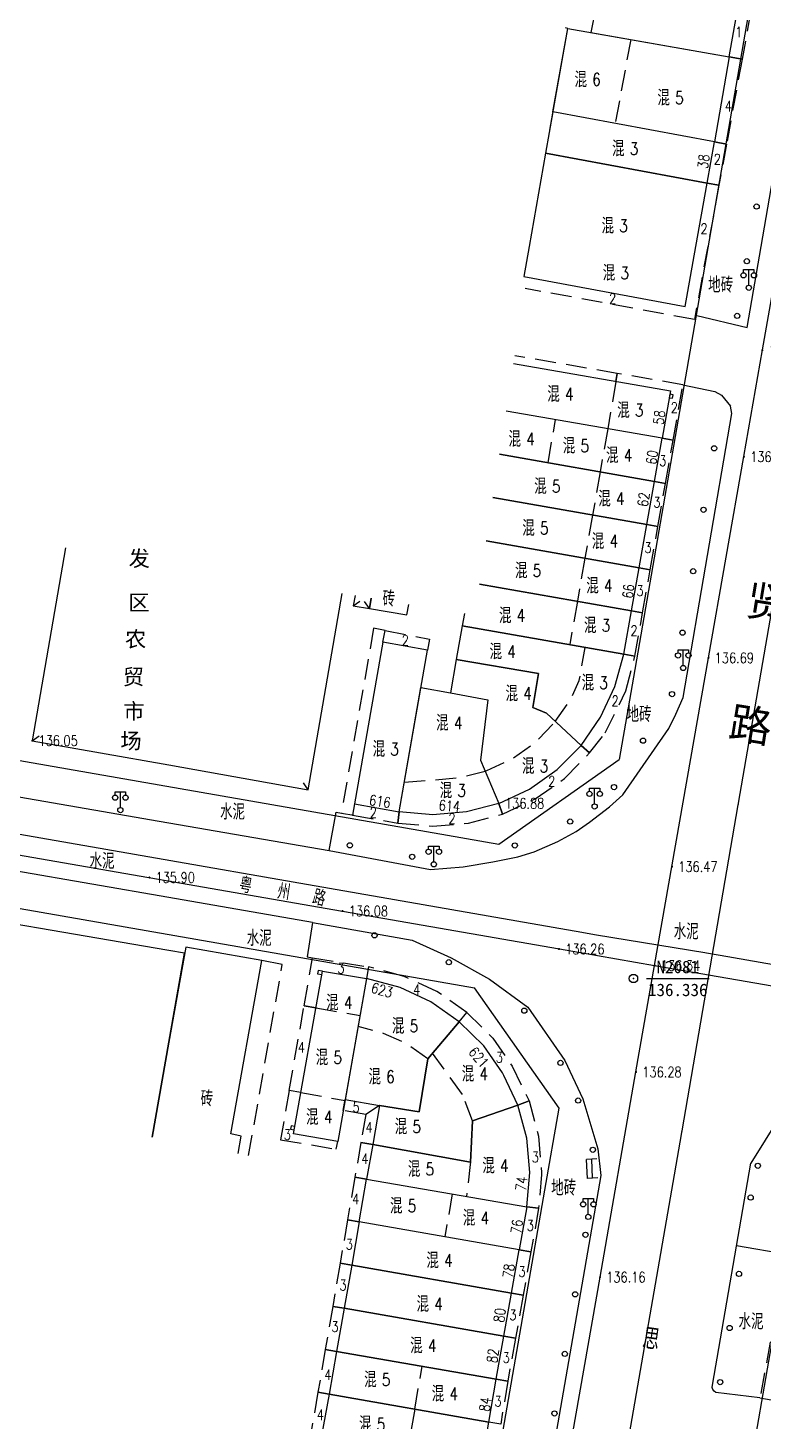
# Model space of a CAD drawing. Extents: x 529262 to 576451, y 2694391 to 2717535.
# Drawn here: x 563351.5 to 563422, y 2710639.8 to 2710773.6 of the extents above; entities that cross this region are included whole.
import ezdxf
from ezdxf.enums import TextEntityAlignment as Align
from ezdxf.xclip import XClip

# ---------------------------------------------------------------- set-up
doc = ezdxf.new("R2010")
doc.units = 0
doc.header["$XCLIPFRAME"] = 0
doc.linetypes.add('X5', pattern=[3, 2, -1])
for name, color, linetype in [('DLDW', 8, 'Continuous'), ('DLSS', 4, 'Continuous'), ('GCD', 8, 'Continuous'), ('JMD', 8, 'Continuous'), ('KZD', 8, 'Continuous'), ('PP-COM', 7, 'Continuous'), ('RD-中线', 40, 'Continuous'), ('RD-红线', 7, 'Continuous'), ('ZBTZ', 8, 'Continuous'), ('ZJ', 7, 'Continuous'), ('污水管径标注_W10-', 202, 'Continuous')]:
    doc.layers.add(name, color=color, linetype=linetype)
doc.styles.add('HZ', font='rs.shx', dxfattribs={"width": 0.8, "bigfont": 'hztxt.shx'})
doc.styles.add('等线体', font='simhei.ttf')
doc.linetypes.add('1161', pattern='A,0,[149,AAA.SHX,S=0.15,R=0,X=0,Y=0],-1.6', length=1.6)

# ---------------------------------------------------------------- blocks, each defined once
blk = doc.blocks.new('A$C19FD0107')
at = {"layer": 'RD-中线', "color": 8, "linetype": 'Continuous', "flags": 128}
blk.add_lwpolyline([(-7700.15, 15606.15), (-7604.06, 16159.91), (-7604.06, 16159.91), (-7596.39, 16204.1), (-7596.39, 16204.1), (-7583.8, 16276.68, 0.000297), (-7583.74, 16277.03), (-7578.34, 16308.34, -0.000153), (-7578.31, 16308.52), (-7563.37, 16394.93, -0.000362), (-7563.29, 16395.36), (-7551.51, 16462.95, -0.000187), (-7551.47, 16463.17), (-7534.02, 16562.75)], format="xyb", dxfattribs=at)
at = {"layer": 'RD-中线', "color": 8}
blk.add_lwpolyline([(-7433.31, 16268.2), (-7445.44, 16270.31, -0.00032), (-7446.07, 16270.42), (-7580.09, 16293.87, 0.002484), (-7581.56, 16294.12), (-7591.96, 16295.83, -0.002386), (-7593.37, 16296.07), (-7727.75, 16319.52, -0.004068), (-7730.15, 16319.96), (-7740.24, 16321.9, 0.004219), (-7742.73, 16322.35), (-7875.73, 16345.48, -0.003742), (-7877.94, 16345.88), (-7887.44, 16347.68, 0.004018), (-7889.81, 16348.11), (-8013.19, 16369.43)], format="xyb", dxfattribs=at)
at = {"layer": 'RD-红线', "color": 8, "linetype": 'Continuous', "flags": 128}
for points in [[(-7576.29, 16390.63), (-7577.14, 16385.71), (-7588.4, 16320.61), (-7588.91, 16317.65), (-7589.76, 16312.71)], [(-7608.3, 16205.69), (-7596.91, 16271.33), (-7595.54, 16279.2)], [(-7585.09, 16199.04), (-7573.25, 16267.27), (-7571.88, 16275.16)]]:
    blk.add_lwpolyline(points, dxfattribs=at)
at = {"layer": 'RD-红线', "color": 8}
for points in [[(-7706.03, 16322.84), (-7698.13, 16321.46), (-7606.27, 16305.43), (-7601.34, 16304.57)], [(-7708.52, 16309.06), (-7700.65, 16307.69), (-7611.55, 16292.14), (-7603.67, 16290.76)]]:
    blk.add_lwpolyline(points, dxfattribs=at)
at = {"layer": 'RD-红线', "color": 8, "linetype": 'Continuous'}
for points in [[(-7601.34, 16304.57), (-7589.76, 16312.71, 0.414676)], [(-7595.54, 16279.2), (-7603.67, 16290.76, 0.41392)]]:
    blk.add_lwpolyline(points, format="xyb", dxfattribs=at)
blk = doc.blocks.new('gc097')
at = {"color": 8}
for p, q in [((-1, 2.9), (-1, 3.5)), ((-1, 3.5), (1, 3.5)), ((0, 0.5), (0, 3.5)), ((1, 3.5), (1, 2.9))]:
    blk.add_line(p, q, dxfattribs=at)
for centre in [(-1, 2.4), (1, 2.4), (0, 0)]:
    blk.add_circle(centre, 0.5, dxfattribs=at)
blk = doc.blocks.new('gc170')
at = {"color": 8, "linetype": 'Continuous'}
blk.add_circle((0, 0), 0.5, dxfattribs=at)
blk = doc.blocks.new('gc117')
at = {"color": 8}
blk.add_circle((0, 0), 0.8, dxfattribs=at)
blk.add_point((0, 0), dxfattribs=at)
blk = doc.blocks.new('GC200')
at = {"linetype": 'Continuous', "const_width": 0.2, "flags": 128}
blk.add_lwpolyline([(-0.1, 0, 1), (0.1, 0, 1)], format="xyb", close=True, dxfattribs=at)

msp = doc.modelspace()

# ---------------------------------------------------------------- linework, layer by layer
at = {"layer": 'DLDW', "color": 252, "linetype": 'Continuous'}
for p, q in [((563406.084, 2710664.941), (563405.085, 2710664.895)), ((563405.168, 2710663.076), (563405.085, 2710664.895)), ((563405.667, 2710663.099), (563405.584, 2710664.918)), ((563406.167, 2710663.122), (563405.168, 2710663.076))]:
    msp.add_line(p, q, dxfattribs=at)
at = {"layer": 'DLSS', "linetype": 'Continuous', "flags": 128}
for points, elevation in [([(563421.841, 2710752.568), (563426.798, 2710781.393), (563426.889, 2710782.088), (563427.015, 2710783.831), (563427.144, 2710786.181), (563426.946, 2710788.117), (563426.545, 2710790.262), (563425.821, 2710791.947), (563425.246, 2710793.048), (563423.246, 2710796.041), (563421.941, 2710797.452), (563419.949, 2710799.4), (563418.087, 2710800.516), (563416.232, 2710801.529), (563412.801, 2710802.507), (563407.703, 2710803.399)], 137.239), ([(563415.675, 2710745.95), (563420.506, 2710744.8), (563421.841, 2710752.568)], 137.239), ([(563414.348, 2710739.291), (563417.42, 2710738.659), (563418.043, 2710738.291), (563418.919, 2710737.227)], -525.513)]:
    msp.add_lwpolyline(points, dxfattribs=dict(at, elevation=elevation))
at = {"layer": 'DLSS', "linetype": 'Continuous'}
for points in [[(563390.116, 2710692.748), (563393.25, 2710692.996), (563396.104, 2710693.478), (563398.477, 2710693.967), (563400.048, 2710694.448), (563402.333, 2710695.413), (563404.107, 2710696.399), (563405.358, 2710697.295), (563407.305, 2710698.772), (563408.565, 2710699.907), (563412.987, 2710706.269), (563413.668, 2710707.649), (563414.369, 2710709.258), (563419.036, 2710736.516), (563418.919, 2710737.227)], [(563364.998, 2710690.043), (563327.999, 2710696.468), (563304.738, 2710700.499), (563293.795, 2710702.504), (563293.253, 2710702.575)], [(563330.984, 2710703.096), (563364.062, 2710697.373), (563364.998, 2710697.212)], [(563364.998, 2710697.212), (563380.371, 2710694.571), (563390.116, 2710692.748)], [(563378.79, 2710687.648), (563364.998, 2710690.043)], [(563378.79, 2710687.648), (563388.355, 2710685.966)], [(563388.355, 2710685.966), (563392.091, 2710684.256), (563395.76, 2710682.199), (563399.454, 2710679.521), (563402.995, 2710674.4), (563404.719, 2710670.721), (563406.162, 2710665.92), (563406.448, 2710663.363), (563400.512, 2710629.095), (563400.237, 2710628.824), (563396.717, 2710629.466), (563395.13, 2710629.917)], [(563428.354, 2710673.897), (563427.696, 2710673.415), (563425.003, 2710671.175), (563420.875, 2710664.535)]]:
    msp.add_lwpolyline(points, dxfattribs=at)
at = {"layer": 'DLSS', "linetype": 'Continuous', "elevation": -526.024, "flags": 128}
msp.add_lwpolyline([(563421.739, 2710642.003), (563417.509, 2710642.527, -0.3811647), (563417.177, 2710643.215), (563420.875, 2710664.535)], format="xyb", dxfattribs=at)
at = {"layer": 'JMD', "linetype": 'Continuous'}
for p, q in [((563382.687, 2710718.05), (563383.335, 2710718.519)), ((563384.254, 2710717.819), (563383.783, 2710718.466)), ((563351.869, 2710705.111), (563352.524, 2710705.571)), ((563378.37, 2710700.404), (563377.91, 2710701.059))]:
    msp.add_line(p, q, dxfattribs=at)
at = {"layer": 'JMD', "linetype": 'Continuous', "flags": 128}
for points in [[(563419.608, 2710775.462), (563419.608, 2710775.462), (563406.461, 2710777.904), (563405.514, 2710773.126), (563418.795, 2710770.772)], [(563413.342, 2710737.996), (563413.41, 2710738.33), (563413.092, 2710738.386), (563413.032, 2710738.045), (563413.342, 2710737.996)], [(563389.192, 2710710.204), (563392.013, 2710709.693), (563395.601, 2710709.043), (563394.908, 2710703.253), (563396.66, 2710699.09), (563393.553, 2710698.263), (563390.34, 2710697.994), (563387.097, 2710698.285)], [(563393.935, 2710664.635), (563384.561, 2710666.328), (563383.962, 2710663.011), (563399.355, 2710660.35), (563399.628, 2710663.65), (563399.343, 2710666.924), (563398.503, 2710670.114), (563394.144, 2710668.587), (563393.935, 2710664.635)]]:
    msp.add_lwpolyline(points, close=True, dxfattribs=at)
at = {"layer": 'JMD', "linetype": 'X5'}
for points in [[(563419.608, 2710775.462), (563420.876, 2710775.23), (563420.018, 2710770.548), (563418.795, 2710770.772)], [(563404.566, 2710704.66), (563405.378, 2710703.944), (563406.887, 2710705.871), (563408.874, 2710709.906), (563409.734, 2710713.22), (563408.675, 2710713.417)], [(563396.66, 2710699.09), (563397.034, 2710698.06), (563400.149, 2710699.518), (563402.982, 2710701.49), (563405.378, 2710703.944), (563404.566, 2710704.66)], [(563387.097, 2710698.285), (563386.978, 2710697.19), (563390.336, 2710696.898), (563393.74, 2710697.183), (563397.034, 2710698.06), (563396.66, 2710699.09)], [(563372.645, 2710665.269), (563375.878, 2710683.612), (563373.905, 2710683.989)], [(563392.871, 2710678.116), (563393.596, 2710678.994), (563393.596, 2710678.994), (563390.726, 2710681.034), (563387.573, 2710682.475), (563384.138, 2710683.396), (563383.976, 2710682.264)], [(563392.871, 2710678.116), (563393.596, 2710678.994), (563396.094, 2710676.536), (563397.944, 2710673.855), (563399.581, 2710670.508), (563398.503, 2710670.114)], [(563398.503, 2710670.114), (563399.581, 2710670.508), (563400.473, 2710667.121), (563400.775, 2710663.652), (563400.758, 2710663.449), (563400.49, 2710660.203), (563399.355, 2710660.35)]]:
    msp.add_lwpolyline(points, dxfattribs=at)
at = {"layer": 'JMD', "linetype": 'Continuous', "flags": 128}
for points, elevation in [([(563401.557, 2710763.753), (563403.289, 2710773.52), (563403.077, 2710773.559)], 137.583), ([(563415.588, 2710752.568), (563416.669, 2710758.663), (563401.162, 2710761.527), (563399.573, 2710752.568)], 137.634), ([(563399.573, 2710752.568), (563399.061, 2710749.68), (563414.568, 2710746.816), (563415.588, 2710752.568)], 137.634), ([(563398.081, 2710741.338), (563413.148, 2710738.705), (563412.351, 2710734.153), (563397.373, 2710736.77)], 136.831), ([(563396.728, 2710732.611), (563411.605, 2710730.003), (563412.351, 2710734.153), (563397.373, 2710736.77)], 136.981), ([(563396.086, 2710728.469), (563410.882, 2710725.86), (563411.605, 2710730.003), (563396.728, 2710732.611)], 136.991), ([(563395.442, 2710724.313), (563410.139, 2710721.717), (563410.882, 2710725.86), (563396.086, 2710728.469)], 137.005), ([(563355.075, 2710723.636), (563351.869, 2710705.111), (563364.998, 2710702.779)], 136.082), ([(563394.796, 2710720.144), (563409.406, 2710717.592), (563410.139, 2710721.717), (563395.442, 2710724.313)], -525.715), ([(563393.359, 2710717.317), (563393.155, 2710716.153), (563408.675, 2710713.417), (563409.406, 2710717.592), (563394.796, 2710720.144)], -525.581), ([(563364.998, 2710702.779), (563378.37, 2710700.404), (563381.629, 2710719.253)], 136.082), ([(563382.86, 2710719.05), (563382.687, 2710718.05), (563384.254, 2710717.819), (563384.416, 2710718.793)], 136.408), ([(563384.416, 2710718.793), (563384.254, 2710717.819), (563387.821, 2710717.206), (563388.021, 2710718.198)], 136.674), ([(563371.643, 2710665.461), (563371.937, 2710667.136), (563370.949, 2710667.34), (563373.905, 2710683.989), (563366.601, 2710685.289), (563364.998, 2710676.154)], 136.096), ([(563364.998, 2710676.154), (563363.399, 2710667.046)], 136.096), ([(563377.077, 2710668.053), (563376.716, 2710668.117), (563376.662, 2710667.79), (563377.019, 2710667.726)], 136.723)]:
    msp.add_lwpolyline(points, dxfattribs=dict(at, elevation=elevation))
for points, elevation in [([(563401.864, 2710765.487), (563403.289, 2710773.52), (563418.795, 2710770.772), (563417.382, 2710762.614)], 137.634), ([(563416.669, 2710758.663), (563417.382, 2710762.614), (563401.864, 2710765.487), (563401.162, 2710761.527)], 137.634), ([(563404.566, 2710704.66), (563406.437, 2710707.353), (563407.807, 2710710.316), (563408.675, 2710713.417), (563393.155, 2710716.153), (563392.586, 2710712.901), (563400.475, 2710711.561), (563399.923, 2710708.31), (563401.24, 2710707.745), (563404.566, 2710704.66)], 665.697), ([(563385.539, 2710714.56), (563382.823, 2710699.049), (563387.097, 2710698.285), (563389.816, 2710713.8)], 136.881), ([(563404.566, 2710704.66), (563401.24, 2710707.745), (563399.923, 2710708.31), (563400.475, 2710711.561), (563392.586, 2710712.901), (563392.013, 2710709.693), (563395.601, 2710709.043), (563394.908, 2710703.253), (563396.66, 2710699.09), (563399.602, 2710700.467), (563402.274, 2710702.327)], 665.697), ([(563379.734, 2710682.981), (563383.976, 2710682.264), (563381.197, 2710666.603), (563376.951, 2710667.344)], 136.737), ([(563381.914, 2710670.648), (563385.194, 2710670.066), (563389.007, 2710669.457), (563389.841, 2710674.56), (563392.871, 2710678.116), (563390.154, 2710680.039), (563387.184, 2710681.396), (563383.976, 2710682.264)], 136.797), ([(563385.194, 2710670.066), (563384.561, 2710666.328), (563393.935, 2710664.635), (563394.144, 2710668.587), (563398.503, 2710670.114), (563397.149, 2710672.967), (563397.004, 2710673.205), (563395.214, 2710675.798), (563392.871, 2710678.116), (563389.841, 2710674.56), (563389.007, 2710669.457)], 136.797), ([(563383.251, 2710658.903), (563383.962, 2710663.011), (563399.355, 2710660.35), (563398.623, 2710656.223)], 136.679), ([(563397.876, 2710652.058), (563398.623, 2710656.223), (563383.251, 2710658.903), (563382.542, 2710654.743)], 137.767), ([(563397.143, 2710647.922), (563397.876, 2710652.058), (563382.542, 2710654.743), (563381.814, 2710650.599)], 136.631), ([(563396.396, 2710643.796), (563397.143, 2710647.922), (563381.814, 2710650.599), (563381.09, 2710646.458)], 136.622), ([(563395.716, 2710639.672), (563396.396, 2710643.796), (563381.09, 2710646.458), (563380.363, 2710642.353)], 136.656), ([(563394.991, 2710635.508), (563395.716, 2710639.672), (563380.363, 2710642.353), (563379.625, 2710638.185)], 136.717)]:
    msp.add_lwpolyline(points, close=True, dxfattribs=dict(at, elevation=elevation))
at = {"layer": 'JMD', "linetype": 'X5', "flags": 128}
msp.add_lwpolyline([(563409.329, 2710772.45), (563407.835, 2710764.381)], dxfattribs=at)
at = {"layer": 'JMD', "linetype": 'X5'}
for points, elevation in [([(563418.795, 2710770.772), (563420.018, 2710770.548), (563418.526, 2710762.404), (563417.382, 2710762.614)], 137.634), ([(563417.382, 2710762.614), (563418.526, 2710762.404), (563417.803, 2710758.455), (563416.669, 2710758.663)], 137.627), ([(563416.669, 2710758.663), (563417.803, 2710758.455), (563416.724, 2710752.568)], -524.953), ([(563416.724, 2710752.568), (563415.44, 2710745.559), (563399.197, 2710748.535)], -524.953), ([(563407.912, 2710739.62), (563408.043, 2710740.38), (563398.197, 2710742.081)], 137.307), ([(563412.351, 2710734.153), (563413.405, 2710733.966), (563414.348, 2710739.291), (563408.043, 2710740.38), (563407.912, 2710739.62)], 136.831), ([(563411.605, 2710730.003), (563412.67, 2710729.814), (563413.405, 2710733.966), (563412.351, 2710734.153)], 136.991), ([(563410.882, 2710725.86), (563411.938, 2710725.673), (563412.67, 2710729.814), (563411.605, 2710730.003)], 137.005), ([(563410.139, 2710721.717), (563411.204, 2710721.528), (563411.938, 2710725.673), (563410.882, 2710725.86)], 137.005), ([(563409.406, 2710717.592), (563410.474, 2710717.403), (563411.204, 2710721.528), (563410.139, 2710721.717)], -525.581), ([(563408.675, 2710713.417), (563409.734, 2710713.22), (563410.474, 2710717.403), (563409.406, 2710717.592)], 136.635), ([(563385.756, 2710715.692), (563384.644, 2710715.906), (563381.558, 2710698.163), (563382.732, 2710697.951)], 136.881), ([(563385.539, 2710714.56), (563385.756, 2710715.692), (563390.004, 2710714.875), (563389.816, 2710713.8)], 136.881), ([(563382.823, 2710699.049), (563382.629, 2710697.969), (563386.978, 2710697.19), (563387.097, 2710698.285)], 136.832), ([(563379.107, 2710679.457), (563377.972, 2710679.657), (563378.784, 2710684.27), (563384.138, 2710683.396), (563383.976, 2710682.264)], 136.756), ([(563377.657, 2710671.311), (563376.539, 2710671.508), (563377.972, 2710679.657), (563379.107, 2710679.457)], 136.741), ([(563394.144, 2710668.587), (563393.174, 2710671.133), (563390.292, 2710675.089)], 665.406), ([(563377.657, 2710671.311), (563376.539, 2710671.508), (563375.709, 2710666.786), (563381.051, 2710665.875), (563381.197, 2710666.603)], 136.741), ([(563385.194, 2710670.066), (563383.889, 2710669.215), (563381.728, 2710669.598), (563381.914, 2710670.648)], 136.797), ([(563385.194, 2710670.066), (563383.889, 2710669.215), (563383.426, 2710666.523), (563384.561, 2710666.328)], 136.797), ([(563384.561, 2710666.328), (563383.426, 2710666.523), (563382.854, 2710663.202), (563383.962, 2710663.011)], 136.656), ([(563383.962, 2710663.011), (563382.854, 2710663.202), (563382.147, 2710659.093), (563383.251, 2710658.903)], 136.656), ([(563399.355, 2710660.35), (563400.49, 2710660.203), (563399.748, 2710656.022), (563398.623, 2710656.223)], 136.656), ([(563383.251, 2710658.903), (563382.147, 2710659.093), (563381.432, 2710654.934), (563382.542, 2710654.743)], 136.679), ([(563398.623, 2710656.223), (563399.748, 2710656.023), (563399.001, 2710651.857), (563397.876, 2710652.058)], 136.679), ([(563382.542, 2710654.743), (563381.432, 2710654.934), (563380.718, 2710650.787), (563381.814, 2710650.599)], 136.631), ([(563397.876, 2710652.058), (563399.001, 2710651.857), (563398.268, 2710647.72), (563397.143, 2710647.922)], 136.631), ([(563381.814, 2710650.599), (563380.718, 2710650.787), (563380.006, 2710646.645), (563381.09, 2710646.458)], 136.504), ([(563397.143, 2710647.922), (563398.268, 2710647.723), (563397.521, 2710643.592), (563396.396, 2710643.796)], 136.622), ([(563423.883, 2710647.127), (563422.732, 2710647.341), (563421.739, 2710642.003), (563439.224, 2710638.906), (563440.15, 2710644.325), (563439.154, 2710644.495)], 136.366), ([(563381.09, 2710646.458), (563380.006, 2710646.645), (563379.299, 2710642.536), (563380.363, 2710642.353)], 136.622), ([(563396.396, 2710643.796), (563397.521, 2710643.592), (563396.844, 2710639.486), (563395.716, 2710639.672)], 136.622), ([(563380.363, 2710642.353), (563379.299, 2710642.536), (563378.581, 2710638.365), (563379.625, 2710638.185)], 136.656)]:
    msp.add_lwpolyline(points, dxfattribs=dict(at, elevation=elevation))
at = {"layer": 'JMD', "linetype": 'X5', "flags": 128}
for points, elevation in [([(563407.912, 2710739.62), (563407.117, 2710735.067)], 137.307), ([(563401.393, 2710731.793), (563402.117, 2710735.941)], 136.981), ([(563407.117, 2710735.067), (563406.389, 2710730.917)], 137.307), ([(563406.389, 2710730.917), (563405.66, 2710726.781)], 137.307), ([(563405.66, 2710726.781), (563404.928, 2710722.637)], 137.307), ([(563404.928, 2710722.637), (563404.205, 2710718.5)], 137.307), ([(563404.205, 2710718.5), (563403.471, 2710714.334)], 137.307), ([(563402.086, 2710706.96), (563403.53, 2710709.024), (563404.395, 2710710.895), (563404.955, 2710714.073)], 136.635), ([(563395.352, 2710702.198), (563395.513, 2710702.241), (563397.928, 2710703.371), (563400.106, 2710704.887), (563401.971, 2710706.795), (563402.086, 2710706.96)], 136.635), ([(563387.594, 2710701.115), (563392.979, 2710701.566), (563395.352, 2710702.198)], 136.635), ([(563379.107, 2710679.457), (563383.344, 2710678.705)], 136.756), ([(563389.841, 2710674.56), (563387.822, 2710675.988), (563385.598, 2710677.004), (563383.159, 2710677.664)], 136.797), ([(563377.657, 2710671.311), (563381.899, 2710670.559)], 136.741), ([(563393.935, 2710664.635), (563393.916, 2710664.415), (563393.572, 2710661.35)], 665.406), ([(563392.199, 2710661.587), (563391.481, 2710657.468)], 136.656), ([(563388.591, 2710640.916), (563389.306, 2710645.029)], 136.656), ([(563388.591, 2710640.916), (563387.865, 2710636.749)], 136.656)]:
    msp.add_lwpolyline(points, dxfattribs=dict(at, elevation=elevation))
at = {"layer": 'JMD', "linetype": 'Continuous', "flags": 128}
for points in [[(563364.998, 2710684.946), (563338.789, 2710689.451), (563335.81, 2710672.347)], [(563364.998, 2710676.154), (563366.495, 2710684.689), (563364.998, 2710684.946)], [(563379.734, 2710682.981), (563379.332, 2710683.053), (563379.273, 2710682.728), (563379.676, 2710682.657)], [(563363.399, 2710667.046), (563364.998, 2710676.154)]]:
    msp.add_lwpolyline(points, dxfattribs=at)
at = {"layer": 'KZD', "linetype": 'Continuous'}
msp.add_line((563410.846, 2710682.271), (563416.846, 2710682.271), dxfattribs=at)
at = {"layer": 'ZBTZ', "linetype": '1161', "flags": 128}
for points, elevation in [([(563380.371, 2710694.571), (563381.036, 2710698.257), (563381.558, 2710698.163)], 136.283), ([(563378.79, 2710687.648), (563378.252, 2710684.357), (563378.784, 2710684.27)], 136.291), ([(563424.302, 2710655.776), (563419.5, 2710656.609)], 136.532)]:
    msp.add_lwpolyline(points, dxfattribs=dict(at, elevation=elevation))
at = {"layer": '污水管径标注_W10-'}
for points in [[(563396.027, 2710594.492), (563399.478, 2710614.192), (563401.203, 2710624.042), (563402.929, 2710633.892), (563406.38, 2710653.592), (563409.831, 2710673.292), (563411.625, 2710683.53), (563416.802, 2710713.08), (563420.185, 2710732.392), (563421.979, 2710742.63), (563423.636, 2710752.092), (563427.155, 2710772.18)], [(563205.458, 2710719.476), (563225.162, 2710716.048), (563236.844, 2710714.016), (563244.861, 2710712.593), (563263.94, 2710709.207), (563284.258, 2710705.672), (563302.836, 2710702.439), (563323.667, 2710698.819), (563342.245, 2710695.589), (563363.076, 2710691.969), (563381.654, 2710688.74), (563402.485, 2710685.119), (563411.625, 2710683.53), (563422.188, 2710681.685), (563441.889, 2710678.243), (563450.479, 2710676.743), (563461.591, 2710674.8), (563481.292, 2710671.356), (563489.881, 2710669.854), (563500.992, 2710667.904), (563520.691, 2710664.446), (563529.282, 2710662.938)]]:
    msp.add_lwpolyline(points, dxfattribs=at)

# ---------------------------------------------------------------- block references
at = {"layer": 'DLDW', "color": 252, "linetype": 'Continuous', "xscale": 0.5, "yscale": 0.5, "zscale": 0.5}
for p in [(563420.661, 2710748.603), (563414.37, 2710712.095), (563360.331, 2710698.441), (563405.864, 2710698.798), (563390.424, 2710693.241), (563405.256, 2710659.38)]:
    msp.add_blockref('gc097', p, dxfattribs=at)
at = {"layer": 'GCD', "linetype": 'Continuous'}
ref = msp.add_blockref('GC200', (563421.968, 2710742.609, 136.97), dxfattribs=dict(at, xscale=0.5, yscale=0.5, zscale=0.5))
ref.add_attrib('height', '136.97', dxfattribs={"linetype": 'Continuous', "height": 1, "style": 'HZ', "width": 0.8}).set_placement((563422.568, 2710742.609, 136.97), align=Align.MIDDLE_LEFT)
ref = msp.add_blockref('GC200', (563420.197, 2710732.374, 136.91), dxfattribs=dict(at, xscale=0.5, yscale=0.5, zscale=0.5))
ref.add_attrib('height', '136.91', dxfattribs={"linetype": 'Continuous', "height": 1, "style": 'HZ', "width": 0.8}).set_placement((563420.797, 2710732.374, 136.91), align=Align.MIDDLE_LEFT)
ref = msp.add_blockref('GC200', (563416.794, 2710713.057, 136.69), dxfattribs=dict(at, xscale=0.5, yscale=0.5, zscale=0.5))
ref.add_attrib('height', '136.69', dxfattribs={"linetype": 'Continuous', "height": 1, "style": 'HZ', "width": 0.8}).set_placement((563417.394, 2710713.057, 136.69), align=Align.MIDDLE_LEFT)
ref = msp.add_blockref('GC200', (563351.869, 2710705.111, 136.05), dxfattribs=dict(at, xscale=0.5, yscale=0.5, zscale=0.5))
ref.add_attrib('height', '136.05', dxfattribs={"linetype": 'Continuous', "height": 1, "style": 'HZ', "width": 0.8}).set_placement((563352.469, 2710705.111, 136.05), align=Align.MIDDLE_LEFT)
ref = msp.add_blockref('GC200', (563396.66, 2710699.09, 136.881), dxfattribs=dict(at, xscale=0.5, yscale=0.5, zscale=0.5))
ref.add_attrib('height', '136.88', dxfattribs={"linetype": 'Continuous', "height": 1, "style": 'HZ', "width": 0.8}).set_placement((563397.26, 2710699.09, 136.881), align=Align.MIDDLE_LEFT)
ref = msp.add_blockref('GC200', (563413.292, 2710693.014, 136.47), dxfattribs=dict(at, xscale=0.5, yscale=0.5, zscale=0.5))
ref.add_attrib('height', '136.47', dxfattribs={"linetype": 'Continuous', "height": 1, "style": 'HZ', "width": 0.8}).set_placement((563413.892, 2710693.014, 136.47), align=Align.MIDDLE_LEFT)
ref = msp.add_blockref('GC200', (563363.112, 2710691.969, 135.9), dxfattribs=dict(at, xscale=0.5, yscale=0.5, zscale=0.5))
ref.add_attrib('height', '135.90', dxfattribs={"linetype": 'Continuous', "height": 1, "style": 'HZ', "width": 0.8}).set_placement((563363.712, 2710691.969, 135.9), align=Align.MIDDLE_LEFT)
ref = msp.add_blockref('GC200', (563381.661, 2710688.743, 136.08), dxfattribs=dict(at, xscale=0.5, yscale=0.5, zscale=0.5))
ref.add_attrib('height', '136.08', dxfattribs={"linetype": 'Continuous', "height": 1, "style": 'HZ', "width": 0.8}).set_placement((563382.261, 2710688.743, 136.08), align=Align.MIDDLE_LEFT)
ref = msp.add_blockref('GC200', (563402.442, 2710685.098, 136.26), dxfattribs=dict(at, xscale=0.5, yscale=0.5, zscale=0.5))
ref.add_attrib('height', '136.26', dxfattribs={"linetype": 'Continuous', "height": 1, "style": 'HZ', "width": 0.8}).set_placement((563403.042, 2710685.098, 136.26), align=Align.MIDDLE_LEFT)
ref = msp.add_blockref('GC200', (563411.632, 2710683.51, 136.34), dxfattribs=dict(at, xscale=0.5, yscale=0.5, zscale=0.5))
ref.add_attrib('height', '136.34', dxfattribs={"linetype": 'Continuous', "height": 1, "style": 'HZ', "width": 0.8}).set_placement((563412.232, 2710683.51, 136.34), align=Align.MIDDLE_LEFT)
ref = msp.add_blockref('GC200', (563409.846, 2710673.289, 136.28), dxfattribs=dict(at, xscale=0.5, yscale=0.5, zscale=0.5))
ref.add_attrib('height', '136.28', dxfattribs={"linetype": 'Continuous', "height": 1, "style": 'HZ', "width": 0.8}).set_placement((563410.446, 2710673.289, 136.28), align=Align.MIDDLE_LEFT)
ref = msp.add_blockref('GC200', (563406.378, 2710653.588, 136.16), dxfattribs=dict(at, xscale=0.5, yscale=0.5, zscale=0.5))
ref.add_attrib('height', '136.16', dxfattribs={"linetype": 'Continuous', "height": 1, "style": 'HZ', "width": 0.8}).set_placement((563406.978, 2710653.588, 136.16), align=Align.MIDDLE_LEFT)
at = {"layer": 'KZD', "linetype": 'Continuous', "xscale": 0.5, "yscale": 0.5, "zscale": 0.5}
msp.add_blockref('gc117', (563409.596, 2710682.271, 136.336), dxfattribs=at)
at = {"layer": 'PP-COM'}
ref = msp.add_blockref('A$C19FD0107', (570997.993, 2694390.603), dxfattribs=at)
XClip(ref).set_block_clipping_path([(-9366.4383134884, 14428.6043910822), (-3328.4480743363, 17452.7484863754)])
at = {"layer": 'ZBTZ', "linetype": 'Continuous'}
for p, xscale, yscale, zscale, rotation in [((563421.415, 2710756.403), 0.5000000000558373, 0.5000000000558373, 0.5000000000558373, 79.94431430402375), ((563420.484, 2710751.153), 0.5000000000558373, 0.5000000000558373, 0.5000000000558373, 79.94431430402375), ((563419.553, 2710745.902), 0.5000000000558373, 0.5000000000558373, 0.5000000000558373, 79.94431430402375), ((563417.337, 2710733.186), 0.5000000000648446, 0.5000000000648446, 0.5000000000648446, 80.28426529954424), ((563416.326, 2710727.284), 0.5000000000648446, 0.5000000000648446, 0.5000000000648446, 80.28426529954424), ((563415.316, 2710721.382), 0.5000000000648446, 0.5000000000648446, 0.5000000000648446, 80.28426529954424), ((563414.305, 2710715.481), 0.5000000000648446, 0.5000000000648446, 0.5000000000648446, 80.28426529954424), ((563413.295, 2710709.579), 0.5000000000648446, 0.5000000000648446, 0.5000000000648446, 80.28426529954424), ((563410.51, 2710705.113), 0.5000000000386654, 0.5000000000386654, 0.5000000000386654, 58.04837283074319), ((563407.724, 2710700.648), 0.5000000000386654, 0.5000000000386654, 0.5000000000386654, 58.04837283074319), ((563403.511, 2710697.341), 0.4999999999506932, 0.4999999999506932, 0.4999999999506932, 38.12681950872347), ((563382.354, 2710695.061), 0.5000000000479321, 0.5000000000479321, 0.5000000000479321, 351.0850439186863), ((563388.345, 2710693.957, 136.344), 0.5000000000900838, 0.5000000000900838, 0.5000000000900838, 23.37265118157806), ((563398.201, 2710695.046), 0.5000000000900838, 0.5000000000900838, 0.5000000000900838, 23.37265118157806), ((563384.731, 2710686.414), 0.499999999956062, 0.499999999956062, 0.499999999956062, 260.1725827451389), ((563384.731, 2710686.414), 0.4999999999855058, 0.4999999999855058, 0.4999999999855058, 350.4211726033744), ((563391.875, 2710683.832), 0.499999999956062, 0.499999999956062, 0.499999999956062, 260.1725827451389), ((563399.109, 2710679.184), 0.5000000000326886, 0.5000000000326886, 0.5000000000326886, 304.6625600834449), ((563402.582, 2710674.163), 0.499999999956062, 0.499999999956062, 0.499999999956062, 260.1725827451389), ((563404.274, 2710670.551), 0.499999999956062, 0.499999999956062, 0.499999999956062, 260.1725827451389), ((563405.695, 2710665.825), 0.499999999956062, 0.499999999956062, 0.499999999956062, 260.1725827451389), ((563421.527, 2710664.287), 0.4999999999480449, 0.4999999999480449, 0.4999999999480449, 58.13133096949476), ((563420.846, 2710661.238), 0.5000000000553217, 0.5000000000553217, 0.5000000000553217, 80.15982661681016), ((563404.978, 2710657.659), 0.499999999956062, 0.499999999956062, 0.499999999956062, 260.1725827451389), ((563419.725, 2710653.899), 0.5000000000553217, 0.5000000000553217, 0.5000000000553217, 80.15982661681016), ((563403.987, 2710651.941), 0.499999999956062, 0.499999999956062, 0.499999999956062, 260.1725827451389), ((563418.824, 2710648.706), 0.5000000000553217, 0.5000000000553217, 0.5000000000553217, 80.15982661681016), ((563402.997, 2710646.223), 0.499999999956062, 0.499999999956062, 0.499999999956062, 260.1725827451389), ((563417.924, 2710643.512), 0.5000000000553217, 0.5000000000553217, 0.5000000000553217, 80.15982661681016), ((563402.006, 2710640.504), 0.499999999956062, 0.499999999956062, 0.499999999956062, 260.1725827451389)]:
    msp.add_blockref('gc170', p, dxfattribs=dict(at, xscale=xscale, yscale=yscale, zscale=zscale, rotation=rotation))

# ---------------------------------------------------------------- texts
at = {"layer": 'JMD', "linetype": 'Continuous', "style": 'HZ', "width": 0.8}
for s, p in [('混', (563405.133, 2710768.606)), ('混', (563413.093, 2710766.849)), ('混', (563408.734, 2710761.972)), ('混', (563407.728, 2710754.559)), ('混', (563407.838, 2710750.028)), ('混', (563402.516, 2710738.392)), ('混', (563409.232, 2710736.844)), ('混', (563398.794, 2710734.078)), ('混', (563404.008, 2710733.433)), ('混', (563408.157, 2710732.517)), ('混', (563401.265, 2710729.543)), ('混', (563407.416, 2710728.344)), ('混', (563400.117, 2710725.525)), ('混', (563406.789, 2710724.263)), ('混', (563399.415, 2710721.444)), ('混', (563406.258, 2710719.989)), ('砖', (563386.703, 2710718.738)), ('混', (563397.877, 2710717.128)), ('混', (563406.042, 2710716.183)), ('混', (563396.973, 2710713.666)), ('混', (563405.814, 2710710.673)), ('混', (563398.512, 2710709.639)), ('混', (563391.844, 2710706.816)), ('混', (563385.744, 2710704.302)), ('混', (563400.087, 2710702.667)), ('混', (563392.183, 2710700.325)), ('混', (563381.283, 2710679.954)), ('混', (563387.603, 2710677.709)), ('混', (563380.287, 2710674.688)), ('混', (563385.35, 2710672.839)), ('混', (563394.303, 2710673.111)), ('砖', (563369.233, 2710670.738)), ('混', (563379.359, 2710668.964)), ('混', (563387.868, 2710668.047)), ('混', (563389.132, 2710663.974)), ('混', (563396.283, 2710664.295)), ('混', (563387.414, 2710660.437)), ('混', (563394.405, 2710659.276)), ('混', (563390.91, 2710655.192)), ('混', (563389.964, 2710651.004)), ('混', (563389.355, 2710647.017)), ('混', (563384.935, 2710643.753)), ('混', (563391.421, 2710642.392)), ('混', (563384.44, 2710639.459))]:
    msp.add_text(s, height=1.5, dxfattribs=at).set_placement(p, align=Align.MIDDLE_RIGHT)
for s, p in [('6', (563405.633, 2710768.606)), ('5', (563413.593, 2710766.849)), ('3', (563409.234, 2710761.972)), ('3', (563408.228, 2710754.559)), ('3', (563408.338, 2710750.028)), ('4', (563403.016, 2710738.392)), ('3', (563409.732, 2710736.844)), ('4', (563399.294, 2710734.078)), ('5', (563404.508, 2710733.433)), ('4', (563408.657, 2710732.517)), ('5', (563401.765, 2710729.543)), ('4', (563407.916, 2710728.344)), ('5', (563400.617, 2710725.525)), ('4', (563407.289, 2710724.263)), ('5', (563399.915, 2710721.444)), ('4', (563406.758, 2710719.989)), ('4', (563398.377, 2710717.128)), ('3', (563406.542, 2710716.183)), ('4', (563397.473, 2710713.666)), ('4', (563399.012, 2710709.639)), ('3', (563406.314, 2710710.673)), ('4', (563392.344, 2710706.816)), ('3', (563386.244, 2710704.302)), ('3', (563400.587, 2710702.667)), ('3', (563392.683, 2710700.325)), ('4', (563381.783, 2710679.954)), ('5', (563388.103, 2710677.709)), ('5', (563380.787, 2710674.688)), ('6', (563385.85, 2710672.839)), ('4', (563394.803, 2710673.111)), ('4', (563379.859, 2710668.964)), ('5', (563388.368, 2710668.047)), ('4', (563396.783, 2710664.295)), ('5', (563389.632, 2710663.974)), ('5', (563387.914, 2710660.437)), ('4', (563394.905, 2710659.276)), ('4', (563391.41, 2710655.192)), ('4', (563390.464, 2710651.004)), ('4', (563389.855, 2710647.017)), ('5', (563385.435, 2710643.753)), ('4', (563391.921, 2710642.392)), ('5', (563384.94, 2710639.459))]:
    msp.add_text(s, height=1.2, dxfattribs=at).set_placement(p, align=Align.MIDDLE_LEFT)
at = {"layer": 'KZD', "linetype": 'Continuous', "style": '等线体'}
for s, p in [('N2081', (563413.846, 2710683.371)), ('136.336', (563413.846, 2710681.171))]:
    msp.add_text(s, height=1.2, dxfattribs=at).set_placement(p, align=Align.MIDDLE)
at = {"layer": 'ZJ', "color": 8, "linetype": 'Continuous', "style": 'HZ', "width": 0.8}
for s, height, p in [('1', 1, (563419.711, 2710773.174, -137.468)), ('4', 1, (563418.698, 2710766.048)), ('2', 1, (563417.639, 2710760.952, -137.468)), ('2', 1, (563416.372, 2710754.271, -137.468)), ('地砖', 1.5, (563417.959, 2710748.955)), ('2', 1, (563407.584, 2710747.566, -137.468)), ('2', 1, (563413.517, 2710737.095, -136.881)), ('3', 1, (563412.412, 2710731.988, -136.881)), ('3', 1, (563411.85, 2710728.008, -136.881)), ('3', 1, (563410.984, 2710723.644, -136.881)), ('3', 1, (563410.224, 2710719.511, -136.881)), ('2', 1, (563409.652, 2710715.671, -136.881)), ('2', 1, (563387.685, 2710714.755)), ('2', 1, (563407.835, 2710708.934, -136.881)), ('地砖', 1.5, (563410.128, 2710707.721)), ('2', 1, (563401.752, 2710701.212, -136.881)), ('水泥', 1.5, (563371.098, 2710698.355)), ('2', 1, (563384.614, 2710698.215)), ('2', 1, (563392.174, 2710697.624)), ('水泥', 1.5, (563358.577, 2710693.627)), ('水泥', 1.5, (563414.658, 2710686.855)), ('水泥', 1.5, (563373.659, 2710686.222)), ('3', 1, (563381.517, 2710683.259, -14.953)), ('4', 1, (563388.786, 2710681.205, -14.953)), ('4', 1, (563377.718, 2710675.666, -14.953)), ('3', 1, (563396.715, 2710674.701, -14.953)), ('5', 1, (563382.969, 2710669.919, -14.953)), ('3', 1, (563376.368, 2710667.281, -14.953)), ('4', 1, (563384.201, 2710667.983, -14.953)), ('4', 1, (563383.808, 2710664.971, -14.953)), ('3', 1, (563400.178, 2710665.117, -14.953)), ('地砖', 1.5, (563402.892, 2710662.245)), ('4', 1, (563382.926, 2710661.097, -14.953)), ('3', 1, (563399.691, 2710658.549, -14.953)), ('3', 1, (563382.317, 2710656.748, -14.953)), ('3', 1, (563398.897, 2710654.125, -14.953)), ('3', 1, (563381.71, 2710652.823, -14.953)), ('3', 1, (563398.017, 2710649.964, -14.953)), ('水泥', 1.5, (563420.884, 2710649.407)), ('3', 1, (563380.924, 2710648.833, -14.953)), ('3', 1, (563397.373, 2710645.859, -14.953)), ('4', 1, (563380.257, 2710644.23, -14.953)), ('3', 1, (563396.594, 2710641.67, -14.953)), ('4', 1, (563379.535, 2710640.364, -14.953))]:
    msp.add_text(s, height=height, dxfattribs=at).set_placement(p, align=Align.MIDDLE)
for s, height, rotation, p in [('38', 1, 82.70061, (563416.318, 2710760.736)), ('58', 1, 82.70061, (563412.065, 2710736.153)), ('60', 1, 82.70061, (563411.376, 2710732.318)), ('62', 1, 82.70061, (563410.557, 2710728.267)), ('66', 1, 82.70061, (563409.094, 2710719.456)), ('616', 1, 351.58357, (563385.25, 2710699.284)), ('614', 1, 355.69501, (563391.927, 2710698.846)), ('粤', 1.5, 349.41208, (563372.377, 2710691.319)), ('州', 1.5, 351.2655, (563376.039, 2710690.659)), ('路', 1.5, 345.2145, (563379.45, 2710690.099)), ('623', 1, 344.33882, (563385.45, 2710681.153)), ('621', 1, 310.91227, (563394.735, 2710674.707)), ('74', 1, 82.70061, (563398.849, 2710662.559)), ('76', 1, 82.70061, (563398.388, 2710658.443)), ('78', 1, 82.70061, (563397.619, 2710654.189)), ('80', 1, 82.70061, (563396.748, 2710649.936)), ('思', 2, 351.92344, (563411.301, 2710647.7)), ('82', 1, 82.70061, (563396.081, 2710646.041)), ('84', 1, 82.70061, (563395.364, 2710641.377))]:
    msp.add_text(s, height=height, rotation=rotation, dxfattribs=at).set_placement(p, align=Align.MIDDLE)
at = {"layer": 'ZJ', "color": 8, "linetype": 'Continuous', "style": '等线体'}
for s, p in [('发', (563362.144, 2710722.638)), ('区', (563362.109, 2710718.384)), ('农', (563361.791, 2710714.897)), ('贸', (563361.585, 2710711.256)), ('市', (563361.643, 2710707.977)), ('场', (563361.355, 2710705.107))]:
    msp.add_text(s, height=1.5, dxfattribs=at).set_placement(p, align=Align.MIDDLE)
for s, p in [('贤', (563422.494, 2710718.404)), ('路', (563420.866, 2710706.688))]:
    msp.add_text(s, height=3, rotation=350.9163, dxfattribs=at).set_placement(p, align=Align.MIDDLE)

doc.saveas('drawing.dxf')
